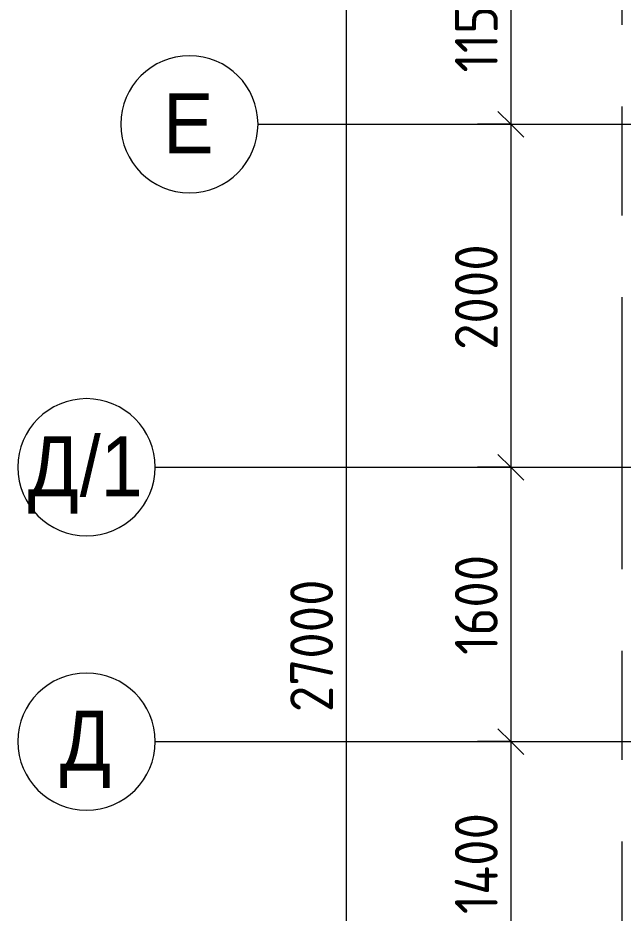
# Model space of a CAD drawing. Header units: millimetres. Extents: x 81037 to 284518, y -8553 to 29000.
# Drawn here: x 81037 to 84565, y 12400 to 17620 of the extents above; entities that cross this region are included whole.
import ezdxf

# ---------------------------------------------------------------- set-up
doc = ezdxf.new("R2010")
doc.units = ezdxf.units.MM
doc.linetypes.add('Осевая', pattern=[3175, 635, -476.25, 1587.5, -476.25])
for name, color, linetype, lineweight in [('A-ANNO-DIMS', 7, 'Continuous', 9), ('A-ANNO-DIMS-100', 7, 'Continuous', 9), ('Оси', 7, 'Continuous', 9), ('Оси-1', 7, 'Continuous', 20), ('Оси-2', 7, 'Осевая', 9)]:
    doc.layers.add(name, color=color, linetype=linetype, lineweight=lineweight)
doc.styles.add('Arial', font='arial.ttf', dxfattribs={"width": 0.9, "height": 350})
doc.styles.add('ISOCPEUR', font='isocpeur.ttf', dxfattribs={"width": 0.9, "height": 250})
doc.dimstyles.new('ISO-2_5_0_9К_БОЛЬШОЙ', dxfattribs={"dimscale": 304.8, "dimtxt": 248.995294, "dimasz": 0.492126, "dimexe": 0.393701, "dimexo": 0.984252, "dimgap": 0, "dimtad": 1, "dimdec": 0, "dimrnd": 10, "dimzin": 0, "dimdsep": 46, "dimtxsty": 'ISOCPEUR', "dimblk1": 'OBLIQUE', "dimblk2": 'OBLIQUE', "dimsah": 1, "dimcen": 0.09, "dimdle": 0.393701, "dimazin": 0, "dimtfac": 1, "dimtdec": 4, "dimtix": 1, "dimtmove": 0, "dimatfit": 3, "dimfxl": 1, "dimtvp": 1, "dimtolj": 1, "dimtzin": 0, "dimarcsym": 2})
doc.dimstyles.new('ISO-2_5_0_9К_БОЛЬШОЙ_1', dxfattribs={"dimscale": 304.8, "dimtxt": 248.995294, "dimasz": 0.492126, "dimexe": 0.393701, "dimexo": 0.984252, "dimgap": 0, "dimtad": 1, "dimdec": 0, "dimrnd": 10, "dimzin": 0, "dimdsep": 46, "dimtxsty": 'ISOCPEUR', "dimblk1": 'OBLIQUE', "dimblk2": 'OBLIQUE', "dimsah": 1, "dimcen": 0.09, "dimdle": 0.393701, "dimazin": 0, "dimtfac": 1, "dimtdec": 4, "dimtix": 1, "dimtmove": 2, "dimatfit": 3, "dimfxl": 1, "dimtvp": 1, "dimtolj": 1, "dimtzin": 0, "dimarcsym": 2})

# ---------------------------------------------------------------- blocks, each defined once
blk = doc.blocks.new('Ось сетки - D8-29747960-План монтажа стен и перегородок 2 этажа в осях 23_33')
at = {"layer": 'Оси-1'}
for start, end in [(360, 180), (180, 360)]:
    blk.add_arc((0, 0), 4, start, end, dxfattribs=at)
blk = doc.blocks.new('DIMBLOCK4-План монтажа стен и перегородок 2 этажа в осях 23_33')
at = {"layer": 'A-ANNO-DIMS-100', "lineweight": 20}
for p, q in [((83910.9, 18150), (83835.9, 18225)), ((83910.9, 18150), (83985.9, 18075)), ((83910.9, 17000), (83835.9, 17075)), ((83910.9, 17000), (83985.9, 16925))]:
    blk.add_line(p, q, dxfattribs=at)
at = {"layer": 'A-ANNO-DIMS-100'}
for p, q in [((83717, 18150), (84030.9, 18150)), ((83910.9, 18150), (83717, 18150)), ((83910.9, 18150), (83910.9, 17000)), ((83717, 17000), (84030.9, 17000)), ((83910.9, 17000), (83717, 17000))]:
    blk.add_line(p, q, dxfattribs=at)
at = {"layer": 'A-ANNO-DIMS-100', "color": 0, "insert": (83584.3, 17302.1), "char_height": 250, "width": 655.049, "attachment_point": 1, "rotation": 90, "line_spacing_factor": 1.149209, "style": 'ISOCPEUR'}
blk.add_mtext('1150', dxfattribs=at)
blk = doc.blocks.new('_Oblique')
at = {"color": 0, "linetype": 'ByBlock', "lineweight": -2}
blk.add_line((-0.5, -0.5), (0.5, 0.5), dxfattribs=at)
blk = doc.blocks.new('DIMBLOCK5-План монтажа стен и перегородок 2 этажа в осях 23_33')
at = {"layer": 'A-ANNO-DIMS-100', "lineweight": 20}
for p, q in [((83910.9, 17000), (83835.9, 17075)), ((83910.9, 17000), (83985.9, 16925)), ((83910.9, 15000), (83835.9, 15075)), ((83910.9, 15000), (83985.9, 14925))]:
    blk.add_line(p, q, dxfattribs=at)
at = {"layer": 'A-ANNO-DIMS-100'}
for p, q in [((83717, 17000), (84030.9, 17000)), ((83910.9, 17000), (83717, 17000)), ((83910.9, 17000), (83910.9, 15000)), ((83717, 15000), (84030.9, 15000)), ((83910.9, 15000), (83717, 15000))]:
    blk.add_line(p, q, dxfattribs=at)
at = {"layer": 'A-ANNO-DIMS-100', "color": 0, "insert": (83584.3, 15684), "char_height": 250, "width": 758.478, "attachment_point": 1, "rotation": 90, "line_spacing_factor": 1.149209, "style": 'ISOCPEUR'}
blk.add_mtext('2000', dxfattribs=at)
blk = doc.blocks.new('DIMBLOCK6-План монтажа стен и перегородок 2 этажа в осях 23_33')
at = {"layer": 'A-ANNO-DIMS-100', "lineweight": 20}
for p, q in [((83910.9, 15000), (83835.9, 15075)), ((83910.9, 15000), (83985.9, 14925)), ((83910.9, 13400), (83835.9, 13475)), ((83910.9, 13400), (83985.9, 13325))]:
    blk.add_line(p, q, dxfattribs=at)
at = {"layer": 'A-ANNO-DIMS-100'}
for p, q in [((83717, 15000), (84030.9, 15000)), ((83910.9, 15000), (83717, 15000)), ((83910.9, 15000), (83910.9, 13400)), ((83717, 13400), (84030.9, 13400)), ((83910.9, 13400), (83717, 13400))]:
    blk.add_line(p, q, dxfattribs=at)
at = {"layer": 'A-ANNO-DIMS-100', "color": 0, "insert": (83584.3, 13905.5), "char_height": 250, "width": 706.764, "attachment_point": 1, "rotation": 90, "line_spacing_factor": 1.149209, "style": 'ISOCPEUR'}
blk.add_mtext('1600', dxfattribs=at)
blk = doc.blocks.new('DIMBLOCK7-План монтажа стен и перегородок 2 этажа в осях 23_33')
at = {"layer": 'A-ANNO-DIMS-100', "lineweight": 20}
for p, q in [((83910.9, 13400), (83835.9, 13475)), ((83910.9, 13400), (83985.9, 13325)), ((83910.9, 12000), (83835.9, 12075)), ((83910.9, 12000), (83985.9, 11925))]:
    blk.add_line(p, q, dxfattribs=at)
at = {"layer": 'A-ANNO-DIMS-100'}
for p, q in [((83717, 13400), (84030.9, 13400)), ((83910.9, 13400), (83717, 13400)), ((83910.9, 13400), (83910.9, 12000)), ((83717, 12000), (84030.9, 12000)), ((83910.9, 12000), (83717, 12000))]:
    blk.add_line(p, q, dxfattribs=at)
at = {"layer": 'A-ANNO-DIMS-100', "color": 0, "insert": (83584.3, 12393.5), "char_height": 250, "width": 735.494, "attachment_point": 1, "rotation": 90, "line_spacing_factor": 1.149209, "style": 'ISOCPEUR'}
blk.add_mtext('1400', dxfattribs=at)
blk = doc.blocks.new('DIMBLOCK13-План монтажа стен и перегородок 2 этажа в осях 23_33')
at = {"layer": 'A-ANNO-DIMS-100'}
for p, q in [((82950.7, 27120), (82950.7, -120)), ((82756.8, 27000), (83070.7, 27000)), ((82950.7, 27000), (82756.8, 27000)), ((82756.8, 0), (83070.7, 0)), ((82950.7, 0), (82756.8, 0))]:
    blk.add_line(p, q, dxfattribs=at)
at = {"layer": 'A-ANNO-DIMS-100', "lineweight": 20}
for p, q in [((82950.7, 27000), (82875.7, 27075)), ((82950.7, 27000), (83025.7, 26925)), ((82950.7, 0), (82875.7, 75)), ((82950.7, 0), (83025.7, -75))]:
    blk.add_line(p, q, dxfattribs=at)
at = {"layer": 'A-ANNO-DIMS-100', "color": 0, "insert": (82624.1, 13572), "char_height": 250, "width": 948.097, "attachment_point": 1, "rotation": 90, "line_spacing_factor": 1.149209, "style": 'ISOCPEUR'}
blk.add_mtext('27000', dxfattribs=at)

msp = doc.modelspace()

# ---------------------------------------------------------------- linework, layer by layer
at = {"layer": 'Оси'}
for p, q in [((82436.7, 17000), (84936.7, 17000)), ((81836.7, 15000), (84336.7, 15000)), ((81836.7, 13400), (84336.7, 13400))]:
    msp.add_line(p, q, dxfattribs=at)
at = {"layer": 'Оси-2'}
for p, q in [((84560, 593.7), (84560, 19415.1)), ((84336.7, 15000), (122160, 15000)), ((84336.7, 13400), (119719, 13400))]:
    msp.add_line(p, q, dxfattribs=at)

# ---------------------------------------------------------------- block references
at = {"layer": 'Оси-1', "xscale": 99.99999999999993, "yscale": 99.99999999999993, "zscale": 99.99999999999993, "rotation": 269.9999999999994}
for p in [(82036.7, 17000), (81436.7, 15000), (81436.7, 13400)]:
    msp.add_blockref('Ось сетки - D8-29747960-План монтажа стен и перегородок 2 этажа в осях 23_33', p, dxfattribs=at)

# ---------------------------------------------------------------- texts
at = {"layer": 'Оси', "char_height": 350, "attachment_point": 1, "style": 'Arial'}
for s, insert, width in [('\\fArial|b0|i0|c204|p34|;\\W.9;Е', (81883.9, 17181), 360.759), ('/1', (81397.2, 15181), 454.557), ('\\fArial|b0|i0|c204|p34|;\\W.9;Д', (81093.6, 15181), 367.975), ('\\fArial|b0|i0|c204|p34|;\\W.9;Д', (81281.2, 13581), 367.975)]:
    msp.add_mtext(s, dxfattribs=dict(at, insert=insert, width=width))

# ---------------------------------------------------------------- dimensions: what is measured, and where the dimension line sits
at = {"layer": 'A-ANNO-DIMS'}
dim = msp.add_linear_dim(base=(82950.7, 0), p1=(83056.8, 27000), p2=(83056.8, 0), angle=90, dimstyle='ISO-2_5_0_9К_БОЛЬШОЙ_1', override={"dimpost": '<>', "dimfxl": 26999.999823}, dxfattribs=at)
dim.commit()
dim.dimension.update_dxf_attribs({"geometry": 'DIMBLOCK13-План монтажа стен и перегородок 2 этажа в осях 23_33', "text_midpoint": (82790.7, 14046), "dimtype": 160, "text_rotation": 90})
for base, p1, p2, override, picture, middle in [((83910.9, 17000), (84017, 18150), (84017, 17000), {"dimpost": '<>', "dimfxl": 1150}, 'DIMBLOCK4-План монтажа стен и перегородок 2 этажа в осях 23_33', (83785.9, 17575)), ((83910.9, 15000), (84017, 17000), (84017, 15000), {"dimpost": '<>', "dimfxl": 2000.000075}, 'DIMBLOCK5-План монтажа стен и перегородок 2 этажа в осях 23_33', (83785.9, 16000)), ((83910.9, 13400), (84017, 15000), (84017, 13400), {"dimpost": '<>', "dimfxl": 1600}, 'DIMBLOCK6-План монтажа стен и перегородок 2 этажа в осях 23_33', (83785.9, 14200)), ((83910.9, 12000), (84017, 13400), (84017, 12000), {"dimpost": '<>', "dimfxl": 1399.999995}, 'DIMBLOCK7-План монтажа стен и перегородок 2 этажа в осях 23_33', (83785.9, 12700))]:
    dim = msp.add_linear_dim(base=base, p1=p1, p2=p2, angle=90, dimstyle='ISO-2_5_0_9К_БОЛЬШОЙ', override=override, dxfattribs=at)
    dim.commit()
    dim.dimension.update_dxf_attribs({"geometry": picture, "text_midpoint": middle})

doc.saveas('drawing.dxf')
